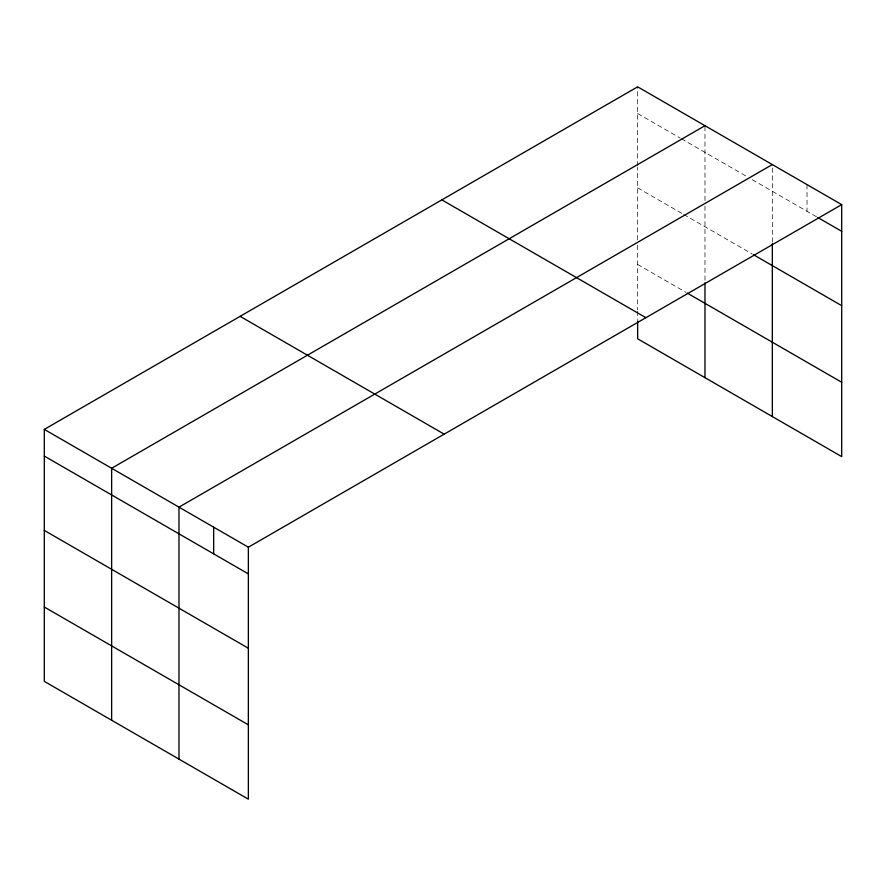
<?xml version="1.0" encoding="UTF-8"?>
<svg xmlns="http://www.w3.org/2000/svg" width="886" height="886" viewBox="0 0 886 886"><rect width="100%" height="100%" fill="white"/><g stroke="black" fill="none" stroke-linecap="round" stroke-linejoin="round"><path stroke-width="0.66" stroke-dasharray="4.43 3.32" d="M637.643 239.829L637.643 167.199M637.643 165.826L637.643 86.828M704.979 206.073L704.979 281.449M704.979 200.568L704.979 125.701M772.326 242.199L772.326 164.574M637.643 113.508L680.171 138.061M681.356 138.737L747.518 176.934M752.236 179.67L816.582 216.815M637.643 187.854L682.541 213.77M683.715 214.456L752.236 254.016M637.643 264.449L686.085 292.413M807.013 184.609L807.013 211.289M637.643 245.3L637.643 309.89M637.643 311.263L637.643 319.525"/><path stroke-width="1.33" d="M841.7 204.633L637.643 86.828L44.3 429.389L44.3 681.367L248.357 799.172L248.357 547.205L841.7 204.633L841.7 456.611L637.643 338.795L637.643 320.898M772.326 243.584L772.326 416.553M704.979 125.701L111.636 468.273L111.636 720.24M772.326 164.574L178.972 507.146L178.972 759.114M817.778 217.502L841.7 231.312M753.421 254.692L841.7 305.659M687.259 293.1L841.7 382.265M441.837 199.871L645.894 317.686M240.106 316.346L444.163 434.151M44.3 429.389L248.357 547.205M44.3 456.068L248.357 573.884M44.3 530.415L248.357 648.231M44.3 607.021L248.357 724.826M704.979 282.811L704.979 377.68M213.659 527.17L213.659 553.85"/></g></svg>
